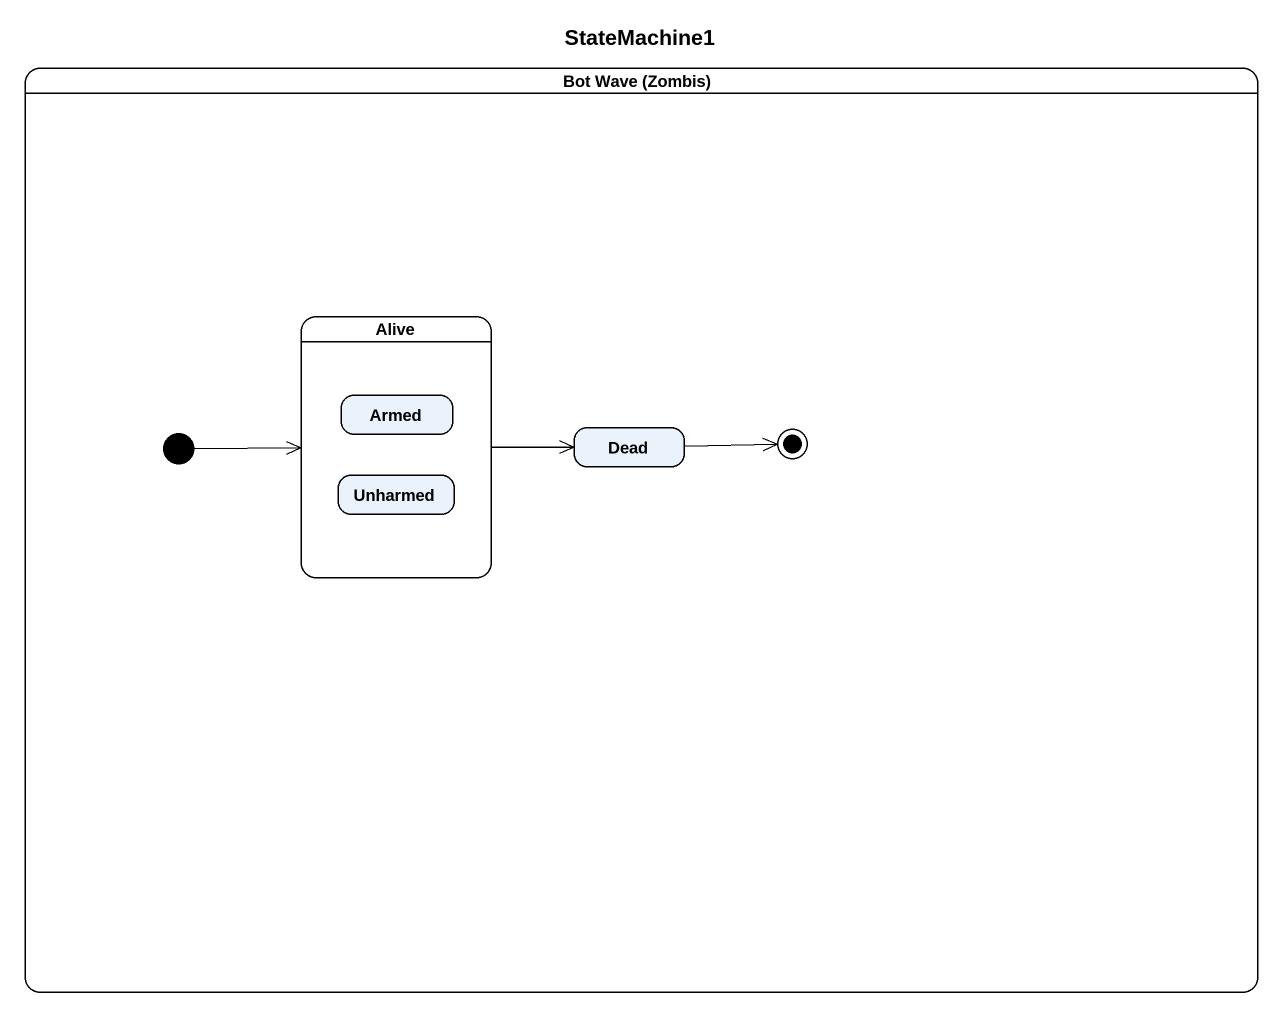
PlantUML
@startuml
title StateMachine1
hide empty description
state "Bot Wave (Zombis)" as Bot_Wave_Zombis {
  state Alive {
    state Armed
    state Unharmed
  }
  state Dead
  [*] -right-> Alive
  Dead -right-> [*]
}
Alive -right-> Dead
@enduml
